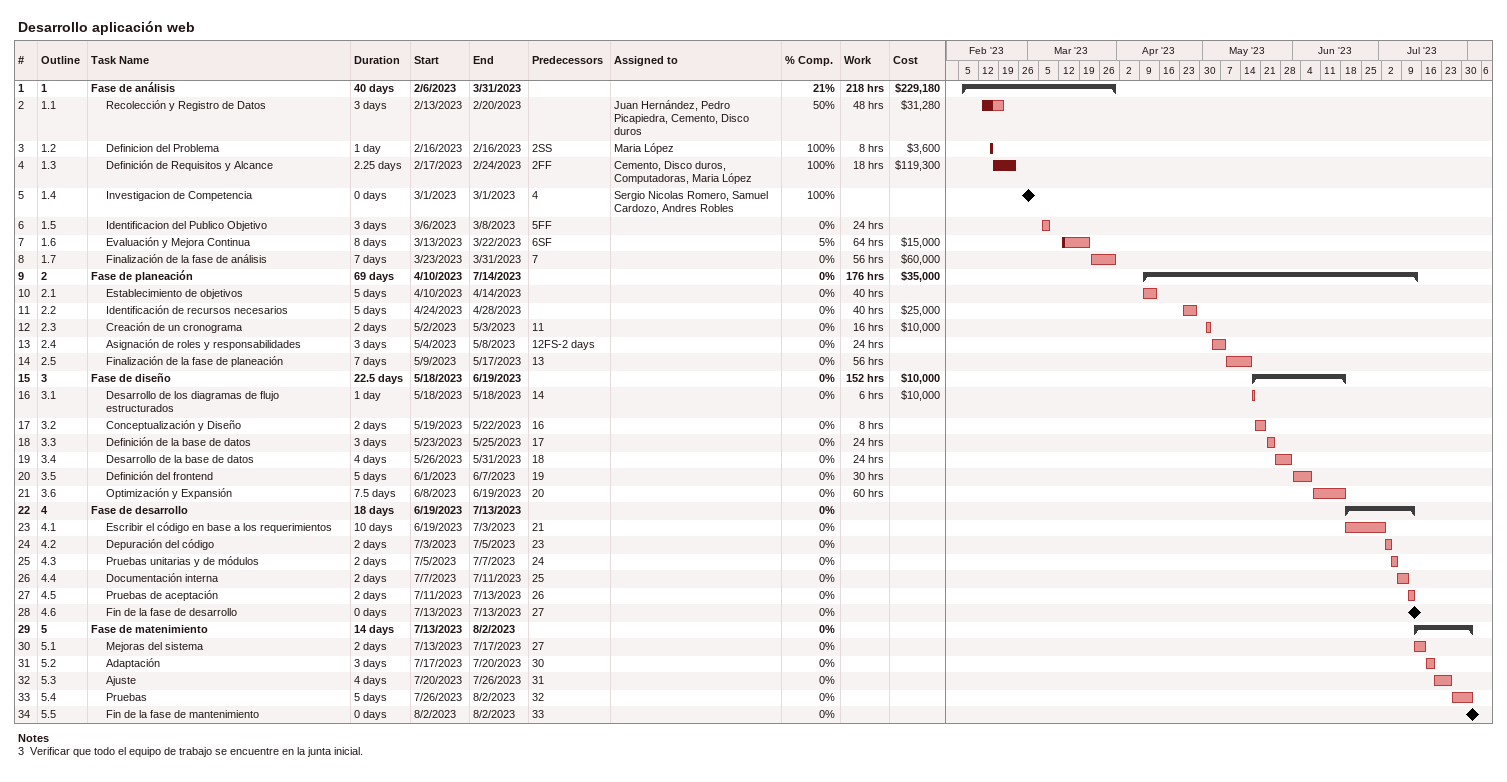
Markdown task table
Desarrollo aplicación web

| ID | WBS | Task | Duration | Start | Finish | Predecessors | Resources | % complete | Work (h) | Cost ($) |
|---|---|---|---|---|---|---|---|---|---|---|
| 1 | 1 | **Fase de análisis** | 40d | 2023-02-06 | 2023-03-31 |  |  | 21 | 218 | 229180 |
| 2 | 1.1 | Recolección y Registro de Datos | 3d | 2023-02-13 | 2023-02-20 |  | Juan Hernández, Pedro Picapiedra, Cemento, Disco duros | 50 | 48 | 31280 |
| 3 | 1.2 | Definicion del Problema | 1d | 2023-02-16 | 2023-02-16 | 2SS | Maria López | 100 | 8 | 3600 |
| 4 | 1.3 | Definición de Requisitos y Alcance | 2.25d | 2023-02-17 | 2023-02-24 | 2FF | Cemento, Disco duros, Computadoras, Maria López | 100 | 18 | 119300 |
| 5 | 1.4 | Investigacion de Competencia | 0d | 2023-03-01 | 2023-03-01 | 4 | Sergio Nicolas Romero, Samuel Cardozo, Andres Robles | 100 |  |  |
| 6 | 1.5 | Identificacion del Publico Objetivo | 3d | 2023-03-06 | 2023-03-08 | 5FF |  | 0 | 24 |  |
| 7 | 1.6 | Evaluación y Mejora Continua | 8d | 2023-03-13 | 2023-03-22 | 6SF |  | 5 | 64 | 15000 |
| 8 | 1.7 | Finalización de la fase de análisis | 7d | 2023-03-23 | 2023-03-31 | 7 |  | 0 | 56 | 60000 |
| 9 | 2 | **Fase de planeación** | 69d | 2023-04-10 | 2023-07-14 |  |  | 0 | 176 | 35000 |
| 10 | 2.1 | Establecimiento de objetivos | 5d | 2023-04-10 | 2023-04-14 |  |  | 0 | 40 |  |
| 11 | 2.2 | Identificación de recursos necesarios | 5d | 2023-04-24 | 2023-04-28 |  |  | 0 | 40 | 25000 |
| 12 | 2.3 | Creación de un cronograma | 2d | 2023-05-02 | 2023-05-03 | 11 |  | 0 | 16 | 10000 |
| 13 | 2.4 | Asignación de roles y responsabilidades | 3d | 2023-05-04 | 2023-05-08 | 12FS-2d |  | 0 | 24 |  |
| 14 | 2.5 | Finalización de la fase de planeación | 7d | 2023-05-09 | 2023-05-17 | 13 |  | 0 | 56 |  |
| 15 | 3 | **Fase de diseño** | 22.5d | 2023-05-18 | 2023-06-19 |  |  | 0 | 152 | 10000 |
| 16 | 3.1 | Desarrollo de los diagramas de flujo estructurados | 1d | 2023-05-18 | 2023-05-18 | 14 |  | 0 | 6 | 10000 |
| 17 | 3.2 | Conceptualización y Diseño | 2d | 2023-05-19 | 2023-05-22 | 16 |  | 0 | 8 |  |
| 18 | 3.3 | Definición de la base de datos | 3d | 2023-05-23 | 2023-05-25 | 17 |  | 0 | 24 |  |
| 19 | 3.4 | Desarrollo de la base de datos | 4d | 2023-05-26 | 2023-05-31 | 18 |  | 0 | 24 |  |
| 20 | 3.5 | Definición del frontend | 5d | 2023-06-01 | 2023-06-07 | 19 |  | 0 | 30 |  |
| 21 | 3.6 | Optimización y Expansión | 7.5d | 2023-06-08 | 2023-06-19 | 20 |  | 0 | 60 |  |
| 22 | 4 | **Fase de desarrollo** | 18d | 2023-06-19 | 2023-07-13 |  |  | 0 |  |  |
| 23 | 4.1 | Escribir el código en base a los requerimientos | 10d | 2023-06-19 | 2023-07-03 | 21 |  | 0 |  |  |
| 24 | 4.2 | Depuración del código | 2d | 2023-07-03 | 2023-07-05 | 23 |  | 0 |  |  |
| 25 | 4.3 | Pruebas unitarias y de módulos | 2d | 2023-07-05 | 2023-07-07 | 24 |  | 0 |  |  |
| 26 | 4.4 | Documentación interna | 2d | 2023-07-07 | 2023-07-11 | 25 |  | 0 |  |  |
| 27 | 4.5 | Pruebas de aceptación | 2d | 2023-07-11 | 2023-07-13 | 26 |  | 0 |  |  |
| 28 | 4.6 | Fin de la fase de desarrollo | 0d | 2023-07-13 | 2023-07-13 | 27 |  | 0 |  |  |
| 29 | 5 | **Fase de matenimiento** | 14d | 2023-07-13 | 2023-08-02 |  |  | 0 |  |  |
| 30 | 5.1 | Mejoras del sistema | 2d | 2023-07-13 | 2023-07-17 | 27 |  | 0 |  |  |
| 31 | 5.2 | Adaptación | 3d | 2023-07-17 | 2023-07-20 | 30 |  | 0 |  |  |
| 32 | 5.3 | Ajuste | 4d | 2023-07-20 | 2023-07-26 | 31 |  | 0 |  |  |
| 33 | 5.4 | Pruebas | 5d | 2023-07-26 | 2023-08-02 | 32 |  | 0 |  |  |
| 34 | 5.5 | Fin de la fase de mantenimiento | 0d | 2023-08-02 | 2023-08-02 | 33 |  | 0 |  |  |

Notes
- 3: Verificar que todo el equipo de trabajo se encuentre en la junta inicial.
